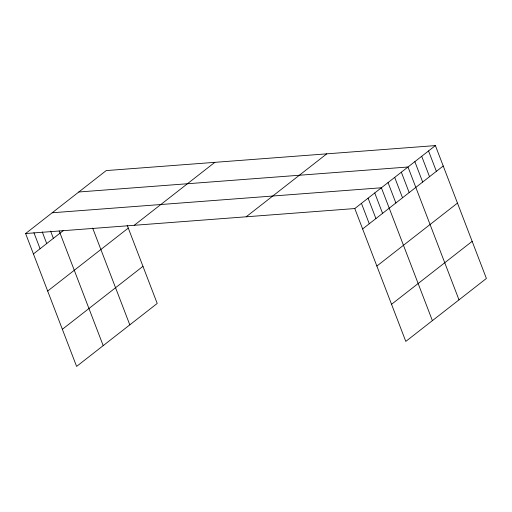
<?xml version="1.0" encoding="UTF-8"?>
<svg xmlns="http://www.w3.org/2000/svg" width="512" height="512" viewBox="0 0 512 512"><rect width="100%" height="100%" fill="white"/><g stroke="black" fill="none" stroke-linecap="round" stroke-linejoin="round"><path stroke-width="0.77" d="M127.187 225.242L157.21 303.45L76.602 366.406L25.6 233.542L106.208 170.586L435.398 145.594L486.4 278.458L405.792 341.414L354.79 208.55L435.398 145.594M33.427 253.939L63.654 230.33M47.674 291.053L128.282 228.096M134.234 225.293L214.842 162.336M62.355 329.293L142.963 266.336M246.157 216.8L326.765 153.843M362.618 228.947L443.226 165.99M376.864 266.061L457.472 203.104M391.546 304.301L472.154 241.344M78.803 191.994L407.994 167.002L458.995 299.859M52.198 212.768L381.389 187.776L432.39 320.64M25.6 233.542L354.79 208.55M428.544 150.944L436.378 171.341M421.696 156.294L429.523 176.691M414.842 161.645L422.675 182.042M401.344 172.192L409.171 192.589M394.694 177.389L402.522 197.779M388.038 182.579L395.872 202.976M374.739 192.966L382.573 213.363M368.09 198.163L375.917 218.554M361.44 203.354L369.267 223.75M92.659 228.09L129.805 324.858M59.194 230.976L103.2 345.632M50.586 231.072L53.376 238.355M42.253 231.898L46.726 243.552M33.926 232.717L40.077 248.742"/></g></svg>
